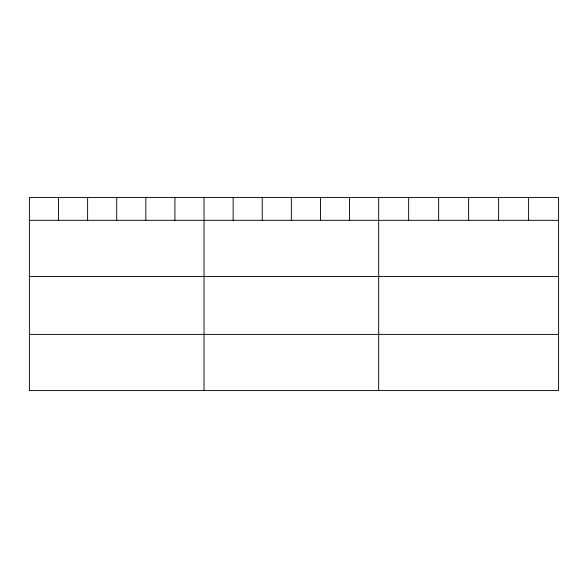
<?xml version="1.0" encoding="UTF-8"?>
<svg xmlns="http://www.w3.org/2000/svg" width="588" height="588" viewBox="0 0 588 588"><rect width="100%" height="100%" fill="white"/><g stroke="black" fill="none" stroke-linecap="round" stroke-linejoin="round"><path stroke-width="0.88" d="M558.6 220.324L558.6 390.572L29.4 390.572L29.4 197.428L558.6 197.428L558.6 220.324L29.4 220.324M29.4 276.507L558.6 276.507M29.4 334.388L558.6 334.388M528.612 197.428L528.612 220.324M498.624 197.428L498.624 220.324M468.636 197.428L468.636 220.324M438.648 197.428L438.648 220.324M408.66 197.428L408.66 220.324M378.672 197.428L378.672 390.572M349.566 197.428L349.566 220.324M320.46 197.428L320.46 220.324M291.354 197.428L291.354 220.324M262.248 197.428L262.248 220.324M233.142 197.428L233.142 220.324M204.036 197.428L204.036 390.572M174.93 197.428L174.93 220.324M145.824 197.428L145.824 220.324M116.718 197.428L116.718 220.324M87.612 197.428L87.612 220.324M58.506 197.428L58.506 220.324"/></g></svg>
